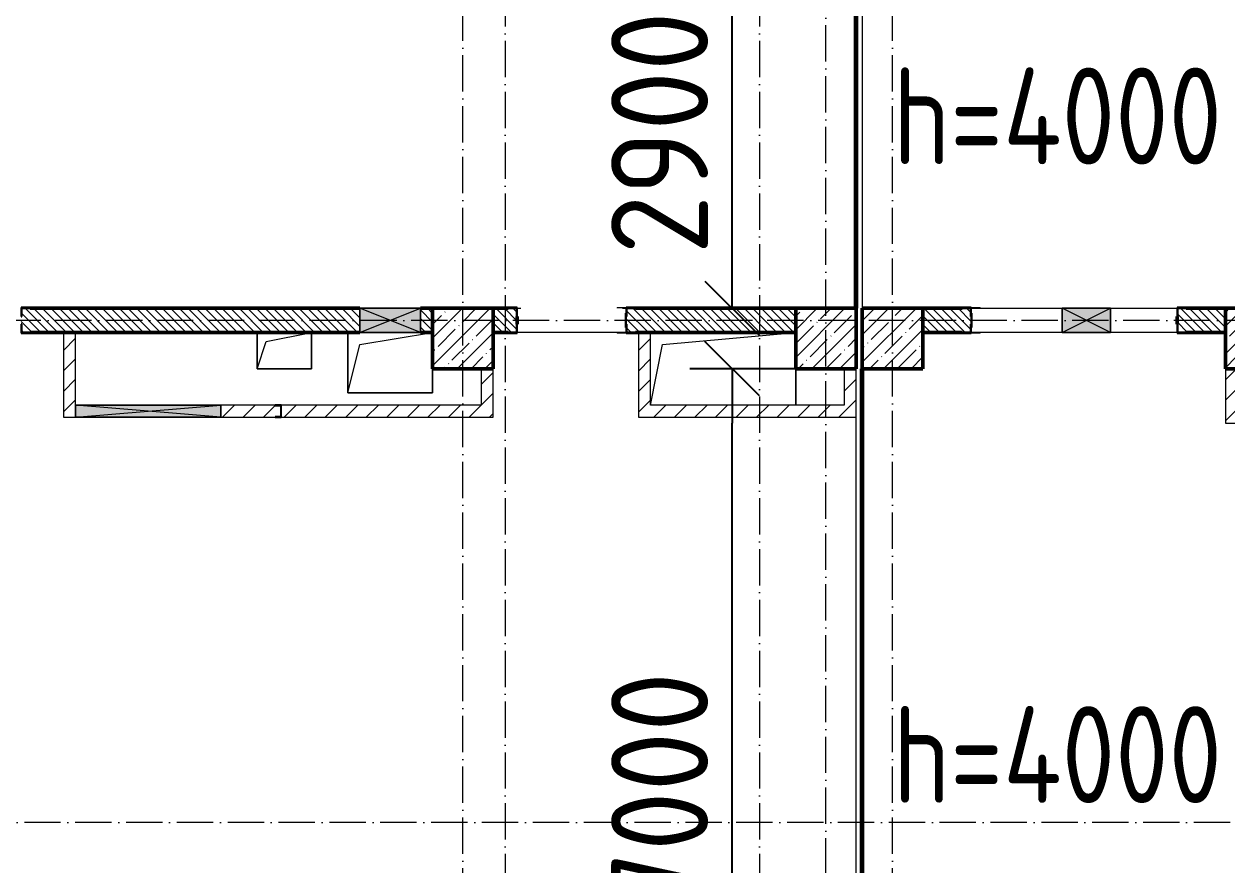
# Model space of a CAD drawing. Header units: millimetres. Extents: x 2294 to 908349, y -83289 to 219220.
# Drawn here: x 72538 to 82475, y 7504 to 14456 of the extents above; entities that cross this region are included whole.
import ezdxf

# ---------------------------------------------------------------- set-up
doc = ezdxf.new("R2010")
doc.units = ezdxf.units.MM
doc.linetypes.add('50_200_ШТРИХ_1Т_ш5_п1_п1_', pattern=[700, 500, -100, 0, -100])
for name, color, linetype, lineweight in [('A-DETL-GENF-OTLN', 7, 'Continuous', 9), ('A-FLOR-____-OTLN', 7, 'Continuous', 9), ('A-GENM-____-MCUT', 7, 'Continuous', 25), ('A-GENM-____-OTLN', 7, 'Continuous', 9), ('A-GENM-____-OTLN-1', 7, 'Continuous', 25), ('A-GLAZ-____-OTLN', 7, 'Continuous', 9), ('A-WALL-____-MCUT-2', 7, 'Continuous', 50), ('A-WALL-____-PATT-1', 7, 'Continuous', 9), ('A-WALL-FNSH-MCUT-1', 7, 'Continuous', 9), ('I-WALL-____-OTLN', 7, 'Continuous', 9), ('S-COLS-____-MCUT', 7, 'Continuous', 50), ('S-COLS-____-OTLN', 7, 'Continuous', 9), ('S-GRID-____-OTLN-1', 7, '50_200_ШТРИХ_1Т_ш5_п1_п1_', 9)]:
    doc.layers.add(name, color=color, linetype=linetype, lineweight=lineweight)
doc.styles.get("Standard").update_dxf_attribs({"font": 'arial.ttf'})
doc.styles.add('СПДС', font='isocpeur.ttf', dxfattribs={"width": 0.9})
doc.dimstyles.new('Размера А3', dxfattribs={"dimtxt": 800, "dimasz": 450, "dimexe": 350, "dimexo": 100, "dimgap": 200, "dimtad": 1, "dimdec": 0, "dimrnd": 10, "dimzin": 0, "dimdsep": 46, "dimtxsty": 'СПДС', "dimblk": 'ARROWHEAD_6', "dimcen": 1, "dimclrd": 5, "dimclre": 5, "dimclrt": 5, "dimazin": 0, "dimtfac": 1, "dimtdec": 0, "dimtmove": 2, "dimatfit": 3, "dimfxl": 1, "dimtolj": 1, "dimtzin": 0, "dimarcsym": 0})
pattern_1 = [(45, (7562.79, 6025.28), (-84.85281, 84.85281), [])]
pattern_2 = [(135, (7562.787, 6025.276), (-35.35534, -35.35534), [])]

# ---------------------------------------------------------------- blocks, each defined once
blk = doc.blocks.new('BSC_Колонна _Прямоугольная - 500х500-V56-АР1_План отверстий 2 этажа в осях 1-64_А-ГГ')
at = {"layer": 'S-COLS-____-OTLN'}
h = blk.add_hatch(dxfattribs=at)
h.set_pattern_fill('FP_85', color=256, style=0, pattern_type=2)
h.set_pattern_definition([(45, (-68600, -5831.04), (-114.04925, 114.04925), []), (45, (-68485.95, -5831.04), (-114.04925, 114.04925), [201.613, -40.323, 3.353, -36.97])])
h.paths.add_polyline_path([(-250, -250), (250, -250), (250, 250), (-250, 250)], flags=0)
at = {"layer": 'S-COLS-____-MCUT'}
for p, q in [((250, 250), (-250, 250)), ((-250, 250), (-250, -250)), ((250, -250), (250, 250)), ((-250, -250), (250, -250))]:
    blk.add_line(p, q, dxfattribs=at)
blk = doc.blocks.new('BSC_Колонна _Прямоугольная - 500х500-V58-АР1_План отверстий 2 этажа в осях 1-64_А-ГГ')
at = {"layer": 'S-COLS-____-OTLN'}
h = blk.add_hatch(dxfattribs=at)
h.set_pattern_fill('FP_87', color=256, style=0, pattern_type=2)
h.set_pattern_definition([(45, (-75150, -5831.04), (-114.04925, 114.04925), []), (45, (-75035.95, -5831.04), (-114.04925, 114.04925), [201.613, -40.323, 3.353, -36.97])])
h.paths.add_polyline_path([(-250, -250), (250, -250), (250, 250), (-250, 250)], flags=0)
at = {"layer": 'S-COLS-____-MCUT'}
for p, q in [((250, 250), (-250, 250)), ((-250, 250), (-250, -250)), ((250, -250), (250, 250)), ((-250, -250), (250, -250))]:
    blk.add_line(p, q, dxfattribs=at)
blk = doc.blocks.new('BSC_Колонна _Прямоугольная - 500х500-V113-АР1_План отверстий 2 этажа в осях 1-64_А-ГГ')
at = {"layer": 'S-COLS-____-OTLN'}
h = blk.add_hatch(dxfattribs=at)
h.set_pattern_fill('FP_142', color=256, style=0, pattern_type=2)
h.set_pattern_definition([(45, (-71600, -5831.04), (-114.04925, 114.04925), []), (45, (-71485.95, -5831.04), (-114.04925, 114.04925), [201.613, -40.323, 3.353, -36.97])])
h.paths.add_polyline_path([(-250, -250), (250, -250), (250, 250), (-250, 250)], flags=0)
at = {"layer": 'S-COLS-____-MCUT'}
for p, q in [((250, 250), (-250, 250)), ((-250, 250), (-250, -250)), ((250, -250), (250, 250)), ((-250, -250), (250, -250))]:
    blk.add_line(p, q, dxfattribs=at)
blk = doc.blocks.new('BSC_Колонна _Прямоугольная - 500х500-V131-АР1_План отверстий 2 этажа в осях 1-64_А-ГГ')
at = {"layer": 'S-COLS-____-OTLN'}
h = blk.add_hatch(dxfattribs=at)
h.set_pattern_fill('FP_161', color=256, style=0, pattern_type=2)
h.set_pattern_definition([(45, (-72150, -5831.04), (-114.04925, 114.04925), []), (45, (-72035.95, -5831.04), (-114.04925, 114.04925), [201.613, -40.323, 3.353, -36.97])])
h.paths.add_polyline_path([(-250, -250), (250, -250), (250, 250), (-250, 250)], flags=0)
at = {"layer": 'S-COLS-____-MCUT'}
for p, q in [((250, 250), (-250, 250)), ((-250, 250), (-250, -250)), ((250, -250), (250, 250)), ((-250, -250), (250, -250))]:
    blk.add_line(p, q, dxfattribs=at)
blk = doc.blocks.new('Фахверк_СКБ_Уголок - 200_3960_зеркало-28268689-АР1_План отверстий 2 этажа в осях 1-64_А-ГГ')
at = {"layer": 'A-GENM-____-MCUT'}
for p, q in [((200, 156), (125, 156)), ((125, 156), (125, 81)), ((131, 81), (131, 150)), ((131, 150), (200, 150)), ((200, 150), (200, 156)), ((125, 81), (131, 81)), ((131, 19), (125, 19)), ((125, 19), (125, -56)), ((131, -50), (131, 19)), ((125, -56), (200, -56)), ((200, -50), (131, -50)), ((200, -56), (200, -50))]:
    blk.add_line(p, q, dxfattribs=at)
blk = doc.blocks.new('Фахверк_СКБ_Уголок - 200_3960-28268576-АР1_План отверстий 2 этажа в осях 1-64_А-ГГ')
at = {"layer": 'A-GENM-____-MCUT'}
for p, q in [((200, 156), (125, 156)), ((125, 156), (125, 81)), ((131, 81), (131, 150)), ((131, 150), (200, 150)), ((200, 150), (200, 156)), ((125, 81), (131, 81)), ((131, 19), (125, 19)), ((125, 19), (125, -56)), ((131, -50), (131, 19)), ((125, -56), (200, -56)), ((200, -50), (131, -50)), ((200, -56), (200, -50))]:
    blk.add_line(p, q, dxfattribs=at)
blk = doc.blocks.new('154_Стойка_СКБ_Уголок - СМ-2480_200-28346303-АР1_План отверстий 2 этажа в осях 1-64_А-ГГ')
at = {"layer": 'A-GENM-____-MCUT'}
for p, q in [((125, 156), (125, 81)), ((200, 156), (125, 156)), ((131, 81), (131, 150)), ((131, 150), (200, 150)), ((200, 150), (200, 156)), ((125, 81), (131, 81)), ((131, 19), (125, 19)), ((125, 19), (125, -56)), ((131, -50), (131, 19)), ((125, -56), (200, -56)), ((200, -50), (131, -50)), ((200, -56), (200, -50))]:
    blk.add_line(p, q, dxfattribs=at)
blk = doc.blocks.new('Стойка_Влож_Полоса боковая - Полоса-28213942-АР1_План отверстий 2 этажа в осях 1-64_А-ГГ')
at = {"layer": 'A-GENM-____-OTLN'}
for p, q in [((-5, 60), (0, 60)), ((-5, -60), (-5, 60)), ((0, 31), (0, -31)), ((0, -60), (-5, -60))]:
    blk.add_line(p, q, dxfattribs=at)
blk = doc.blocks.new('Стойка_Влож_Уголок_Опорный - Уголок-28213941-АР1_План отверстий 2 этажа в осях 1-64_А-ГГ')
at = {"layer": 'A-GENM-____-OTLN'}
for p, q in [((-212, -6), (-212, 0)), ((0, 0), (0, -6)), ((-212, -75), (-212, -6)), ((-212, -6), (-206, -6)), ((-212, -75), (-206, -75)), ((-6, -6), (0, -6)), ((-6, -75), (0, -75)), ((0, -6), (0, -75))]:
    blk.add_line(p, q, dxfattribs=at)
blk = doc.blocks.new('154_Фахверк_СКБ_Швеллер - Тип_100_3960-28318856-АР1_План отверстий 2 этажа в осях 1-64_А-ГГ')
at = {"layer": 'A-GENM-____-MCUT'}
for p, q in [((175, 50), (125, 50)), ((125, 50), (125, -50)), ((128, 47), (175, 47)), ((128, -47), (128, 47)), ((175, 47), (175, 50)), ((125, -50), (175, -50)), ((175, -47), (128, -47)), ((175, -50), (175, -47))]:
    blk.add_line(p, q, dxfattribs=at)
blk = doc.blocks.new('AR_Отверстие прямоугольное _в плите_ - AR_Отверстие прямоугольное _в плите_-30552548-АР1_План отверстий 2 этажа в осях 1-64_А-ГГ')
at = {"layer": 'A-GENM-____-OTLN'}
for p, q in [((-500, 200), (600, 300)), ((-600, -300), (-500, 200)), ((600, -300), (600, 0))]:
    blk.add_line(p, q, dxfattribs=at)
blk = doc.blocks.new('AR_Отверстие прямоугольное _в плите_ - AR_Отверстие прямоугольное _в плите_-30553029-АР1_План отверстий 2 этажа в осях 1-64_А-ГГ')
at = {"layer": 'A-GENM-____-OTLN'}
for p, q in [((-350, 250), (-350, -250)), ((-250, 150), (350, 250)), ((-350, -250), (-250, 150)), ((350, -250), (350, -50)), ((-350, -250), (350, -250))]:
    blk.add_line(p, q, dxfattribs=at)
blk = doc.blocks.new('AR_Отверстие прямоугольное _в плите_ - AR_Отверстие прямоугольное _в плите_-V184-АР1_План отверстий 2 этажа в осях 1-64_А-ГГ')
at = {"layer": 'A-GENM-____-OTLN'}
for p, q in [((-225, 150), (-225, -150)), ((-150, 75), (225, 150)), ((225, -150), (225, 150)), ((-225, -150), (-150, 75)), ((-225, -150), (225, -150))]:
    blk.add_line(p, q, dxfattribs=at)
blk = doc.blocks.new('AR_Отверстие прямоугольное _в стене__БезПР - AR_Отверстие прямоугольное _в стене__БезПР-36427847-АР1_План отверстий 2 этажа в осях 1-64_А-ГГ')
at = {"layer": 'A-GLAZ-____-OTLN'}
blk.add_hatch(color=256, dxfattribs=at).paths.add_polyline_path([(250, 100), (-250, 100), (-250, -100), (250, -100)], flags=0)
at = {"layer": 'A-DETL-GENF-OTLN'}
for p, q in [((-250, -100), (-250, 100)), ((-250, 100), (250, 100)), ((250, 100), (-250, -100)), ((-250, 100), (250, -100)), ((250, 100), (-250, 100)), ((-250, 100), (-250, -100)), ((250, 100), (250, -100)), ((250, -100), (250, 100)), ((250, -100), (-250, -100)), ((-250, -100), (250, -100))]:
    blk.add_line(p, q, dxfattribs=at)
at = {"layer": 'A-GLAZ-____-OTLN'}
blk.add_line((250, 100), (-250, 100), dxfattribs=at)
blk = doc.blocks.new('AR_Отверстие прямоугольное _в стене__БезПР - AR_Отверстие прямоугольное _в стене__БезПР-36428632-АР1_План отверстий 2 этажа в осях 1-64_А-ГГ')
at = {"layer": 'A-GLAZ-____-OTLN'}
blk.add_hatch(color=256, dxfattribs=at).paths.add_polyline_path([(-200, -100), (200, -100), (200, 100), (-200, 100)], flags=0)
at = {"layer": 'A-DETL-GENF-OTLN'}
for p, q in [((-200, -100), (-200, 100)), ((-200, 100), (200, 100)), ((200, 100), (-200, -100)), ((-200, 100), (200, -100)), ((200, 100), (-200, 100)), ((-200, 100), (-200, -100)), ((200, 100), (200, -100)), ((200, -100), (200, 100)), ((200, -100), (-200, -100)), ((-200, -100), (200, -100))]:
    blk.add_line(p, q, dxfattribs=at)
at = {"layer": 'A-GLAZ-____-OTLN'}
blk.add_line((200, 100), (-200, 100), dxfattribs=at)
blk = doc.blocks.new('AR_Отверстие прямоугольное _в стене__БезПР - AR_Отверстие прямоугольное _в стене__БезПР-36428102-АР1_План отверстий 2 этажа в осях 1-64_А-ГГ')
at = {"layer": 'A-GLAZ-____-OTLN'}
blk.add_hatch(color=256, dxfattribs=at).paths.add_polyline_path([(-600, 50), (-600, -50), (600, -50), (600, 50)], flags=0)
at = {"layer": 'A-DETL-GENF-OTLN'}
for p, q in [((-600, -50), (-600, 50)), ((-600, 50), (600, 50)), ((600, 50), (-600, -50)), ((-600, 50), (600, -50)), ((600, 50), (-600, 50)), ((-600, 50), (-600, -50)), ((600, 50), (600, -50)), ((600, -50), (600, 50)), ((600, -50), (-600, -50)), ((-600, -50), (600, -50))]:
    blk.add_line(p, q, dxfattribs=at)
at = {"layer": 'A-GLAZ-____-OTLN'}
blk.add_line((600, 50), (-600, 50), dxfattribs=at)
blk = doc.blocks.new('2floor')
at = {"layer": 'A-WALL-____-PATT-1'}
h = blk.add_hatch(dxfattribs=at)
h.set_pattern_fill('FP_6', color=256, style=0, pattern_type=2)
h.set_pattern_definition(pattern_2)
h.paths.add_polyline_path([(75812.8, 11906.3), (75912.8, 11906.3), (75912.8, 12106.3), (75812.8, 12106.3), (75812.8, 11912.2)], flags=0)
h.paths.add_polyline_path([(75312.8, 11906.3), (75312.8, 12106.3), (72518.8, 12106), (72518.8, 12037.3), (72512.8, 12037.3), (72512.8, 11975.3), (72518.8, 11975.3), (72518.8, 11906.3), (74712.7, 11906.3)], flags=0)
h.paths.add_polyline_path([(70737.8, 11906.3), (70806.8, 11906.3), (70806.8, 11975.3), (70812.8, 11975.3), (70812.8, 12037.3), (70806.8, 12037.3), (70806.8, 12106.3), (70412.8, 12106.3), (70412.8, 11906.3)], flags=0)
h = blk.add_hatch(dxfattribs=at)
h.set_pattern_fill('FP_6', color=256, style=0, pattern_type=2)
h.set_pattern_definition(pattern_2)
h.paths.add_polyline_path([(77587.8, 11906.3), (78912.8, 11906.3), (78912.8, 12106.3), (77518.8, 12106.3), (77518.8, 12037.3), (77512.8, 12037.3), (77512.8, 11975.3), (77518.8, 11975.3), (77518.8, 11906.3)], flags=0)
h.paths.add_polyline_path([(76537.8, 11906.3), (76606.8, 11906.3), (76606.8, 11975.3), (76612.8, 11975.3), (76612.8, 12037.3), (76606.8, 12037.3), (76606.8, 12106.3), (76412.8, 12106.3), (76412.8, 11906.3), (76480.2, 11906.3)], flags=0)
h = blk.add_hatch(dxfattribs=at)
h.set_pattern_fill('FP_6', color=256, style=0, pattern_type=2)
h.set_pattern_definition(pattern_2)
h.paths.add_polyline_path([(82268.8, 11906.3), (82462.8, 11906.3), (82462.8, 12106.3), (82068.8, 12106.3), (82068.8, 12037.3), (82062.8, 12037.3), (82062.8, 11975.3), (82068.8, 11975.3), (82068.8, 11906.3), (82137.8, 11906.3)], flags=0)
h.paths.add_polyline_path([(79962.8, 11906.3), (80356.8, 11906.3), (80356.8, 11975.3), (80362.8, 11975.3), (80362.8, 12037.3), (80356.8, 12037.3), (80356.8, 12106.3), (79962.8, 12106.3), (79962.8, 11946.3)], flags=0)
h = blk.add_hatch(dxfattribs=at)
h.set_pattern_fill('FP_4', color=256, style=0, pattern_type=2)
h.set_pattern_definition(pattern_1)
h.paths.add_polyline_path([(72962.8, 11206.3), (72962.8, 11906.3), (72862.8, 11906.3), (72862.8, 11206.3)], flags=0)
h = blk.add_hatch(dxfattribs=at)
h.set_pattern_fill('FP_4', color=256, style=0, pattern_type=2)
h.set_pattern_definition(pattern_1)
h.paths.add_polyline_path([(77712.8, 11306.3), (77712.8, 11906.3), (77612.8, 11906.3), (77612.8, 11306.3)], flags=0)
h = blk.add_hatch(dxfattribs=at)
h.set_pattern_fill('FP_4', color=256, style=0, pattern_type=2)
h.set_pattern_definition(pattern_1)
h.paths.add_polyline_path([(76412.8, 11306.3), (76412.8, 11606.3), (76312.8, 11606.3), (76312.8, 11306.3)], flags=0)
h = blk.add_hatch(dxfattribs=at)
h.set_pattern_fill('FP_4', color=256, style=0, pattern_type=2)
h.set_pattern_definition(pattern_1)
h.paths.add_polyline_path([(79412.8, 11306.3), (79412.8, 11606.3), (79312.8, 11606.3), (79312.8, 11306.3)], flags=0)
h = blk.add_hatch(dxfattribs=at)
h.set_pattern_fill('FP_4', color=256, style=0, pattern_type=2)
h.set_pattern_definition(pattern_1)
h.paths.add_polyline_path([(82562.8, 11256.3), (82562.8, 11606.3), (82462.8, 11606.3), (82462.8, 11256.3)], flags=0)
h = blk.add_hatch(dxfattribs=at)
h.set_pattern_fill('FP_4', color=256, style=0, pattern_type=2)
h.set_pattern_definition(pattern_1)
h.paths.add_polyline_path([(76412.8, 11206.3), (76412.8, 11306.3), (74662.8, 11306.3), (74662.8, 11206.3), (74712.7, 11206.3)], flags=0)
h.paths.add_polyline_path([(74612.8, 11206.3), (74612.8, 11209.3), (74659.8, 11209.3), (74659.8, 11303.3), (74612.8, 11303.3), (74612.8, 11306.3), (74162.8, 11306.3), (74162.8, 11206.3)], flags=0)
h = blk.add_hatch(dxfattribs=at)
h.set_pattern_fill('FP_4', color=256, style=0, pattern_type=2)
h.set_pattern_definition(pattern_1)
h.paths.add_polyline_path([(79412.8, 11206.3), (79412.8, 11306.3), (77612.8, 11306.3), (77612.8, 11206.3), (78247.7, 11206.3)], flags=0)
h = blk.add_hatch(dxfattribs=at)
h.set_pattern_fill('FP_4', color=256, style=0, pattern_type=2)
h.set_pattern_definition(pattern_1)
h.paths.add_polyline_path([(87662.8, 11156.3), (87662.8, 11256.3), (85212.8, 11256.3), (85212.8, 11156.3), (87085, 11156.3)], flags=0)
h.paths.add_polyline_path([(82462.8, 11156.3), (82987.8, 11156.3), (82987.8, 11256.3), (82462.8, 11256.3)], flags=0)
h.paths.add_polyline_path([(84662.8, 11156.3), (84662.8, 11256.3), (84187.8, 11256.3), (84187.8, 11253.3), (84140.8, 11253.3), (84140.8, 11159.3), (84187.8, 11159.3), (84187.8, 11156.3)], flags=0)
at = {"layer": 'A-FLOR-____-OTLN'}
for p, q in [((79412.8, 12106.3), (79412.8, 15006.3)), ((79462.8, 15006.3), (79462.8, 12106.3)), ((74462.8, 11606.3), (74462.8, 11906.3)), ((74912.8, 11906.3), (74912.8, 11606.3)), ((75212.8, 11406.3), (75212.8, 11906.3)), ((74912.8, 11606.3), (74462.8, 11606.3)), ((75912.8, 11606.3), (75912.8, 11406.3)), ((78912.8, 11606.3), (78912.8, 11306.3)), ((79462.8, 11606.3), (79462.8, 4606.3)), ((75912.8, 11406.3), (75212.8, 11406.3)), ((79412.8, 4606.3), (79412.8, 11206.3))]:
    blk.add_line(p, q, dxfattribs=at)
at = {"layer": 'A-WALL-____-MCUT-2'}
for p, q in [((75312.8, 12106.3), (72587.8, 12106.3)), ((75912.8, 12106.3), (75812.8, 12106.3)), ((76537.8, 12106.3), (76412.8, 12106.3)), ((76612.8, 11975.3), (76612.8, 12037.3)), ((78912.8, 12106.3), (77587.8, 12106.3)), ((80287.8, 12106.3), (79962.8, 12106.3)), ((82062.8, 12037.3), (82062.8, 11975.3)), ((82462.8, 12106.3), (82137.8, 12106.3)), ((72587.8, 11906.3), (75312.8, 11906.3)), ((75812.8, 11906.3), (75912.8, 11906.3)), ((76412.8, 11906.3), (76537.8, 11906.3)), ((77587.8, 11906.3), (78912.8, 11906.3)), ((79962.8, 11906.3), (80287.8, 11906.3)), ((82137.8, 11906.3), (82462.8, 11906.3))]:
    blk.add_line(p, q, dxfattribs=at)
at = {"layer": 'A-WALL-FNSH-MCUT-1'}
for p, q in [((72862.8, 11906.3), (72862.8, 11206.3)), ((72962.8, 11306.3), (72962.8, 11906.3)), ((77612.8, 11906.3), (77612.8, 11206.3)), ((77712.8, 11306.3), (77712.8, 11906.3)), ((76312.8, 11606.3), (76312.8, 11306.3)), ((76412.8, 11206.3), (76412.8, 11606.3)), ((79312.8, 11606.3), (79312.8, 11306.3)), ((79412.8, 11206.3), (79412.8, 11606.3)), ((82462.8, 11606.3), (82462.8, 11156.3)), ((74612.8, 11306.3), (74162.8, 11306.3)), ((76312.8, 11306.3), (74662.8, 11306.3)), ((79312.8, 11306.3), (77712.8, 11306.3)), ((72862.8, 11206.3), (72962.8, 11206.3)), ((74162.8, 11206.3), (74612.8, 11206.3)), ((74662.8, 11206.3), (76412.8, 11206.3)), ((77612.8, 11206.3), (79412.8, 11206.3)), ((82462.8, 11156.3), (82987.8, 11156.3))]:
    blk.add_line(p, q, dxfattribs=at)
at = {"layer": 'I-WALL-____-OTLN'}
for p, q in [((76612.8, 12106.3), (76642.8, 12106.3)), ((77482.8, 12106.3), (77512.8, 12106.3)), ((80362.8, 12106.3), (81112.8, 12106.3)), ((81512.8, 12106.3), (82062.8, 12106.3)), ((77512.8, 11906.3), (76612.8, 11906.3)), ((81112.8, 11906.3), (80362.8, 11906.3)), ((82062.8, 11906.3), (81512.8, 11906.3))]:
    blk.add_line(p, q, dxfattribs=at)
at = {"layer": 'A-GENM-____-OTLN'}
for name, p, rotation in [('Стойка_Влож_Уголок_Опорный - Уголок-28213941-АР1_План отверстий 2 этажа в осях 1-64_А-ГГ', (77512.8, 11900.3), 269.9999999999995), ('Стойка_Влож_Уголок_Опорный - Уголок-28213941-АР1_План отверстий 2 этажа в осях 1-64_А-ГГ', (80362.8, 12112.3), 89.99999999999955), ('Стойка_Влож_Полоса боковая - Полоса-28213942-АР1_План отверстий 2 этажа в осях 1-64_А-ГГ', (80362.8, 12006.3), 180)]:
    blk.add_blockref(name, p, dxfattribs=dict(at, rotation=rotation))
for name, p in [('Стойка_Влож_Полоса боковая - Полоса-28213942-АР1_План отверстий 2 этажа в осях 1-64_А-ГГ', (77512.8, 12006.3)), ('AR_Отверстие прямоугольное _в плите_ - AR_Отверстие прямоугольное _в плите_-V184-АР1_План отверстий 2 этажа в осях 1-64_А-ГГ', (74687.8, 11756.3)), ('AR_Отверстие прямоугольное _в плите_ - AR_Отверстие прямоугольное _в плите_-30553029-АР1_План отверстий 2 этажа в осях 1-64_А-ГГ', (75562.8, 11656.3)), ('AR_Отверстие прямоугольное _в плите_ - AR_Отверстие прямоугольное _в плите_-30552548-АР1_План отверстий 2 этажа в осях 1-64_А-ГГ', (78312.8, 11606.3))]:
    blk.add_blockref(name, p, dxfattribs=at)
at = {"layer": 'A-GENM-____-OTLN-1'}
for name, p in [('154_Стойка_СКБ_Уголок - СМ-2480_200-28346303-АР1_План отверстий 2 этажа в осях 1-64_А-ГГ', (72387.8, 11956.3)), ('154_Стойка_СКБ_Уголок - СМ-2480_200-28346303-АР1_План отверстий 2 этажа в осях 1-64_А-ГГ', (77387.8, 11956.3)), ('Фахверк_СКБ_Уголок - 200_3960-28268576-АР1_План отверстий 2 этажа в осях 1-64_А-ГГ', (81937.8, 11956.3))]:
    blk.add_blockref(name, p, dxfattribs=at)
at = {"layer": 'A-GENM-____-OTLN-1', "rotation": 180}
for name, p in [('Фахверк_СКБ_Уголок - 200_3960_зеркало-28268689-АР1_План отверстий 2 этажа в осях 1-64_А-ГГ', (76737.8, 12056.3)), ('154_Стойка_СКБ_Уголок - СМ-2480_200-28346303-АР1_План отверстий 2 этажа в осях 1-64_А-ГГ', (80487.8, 12056.3)), ('154_Фахверк_СКБ_Швеллер - Тип_100_3960-28318856-АР1_План отверстий 2 этажа в осях 1-64_А-ГГ', (74787.8, 11256.3))]:
    blk.add_blockref(name, p, dxfattribs=at)
at = {"layer": 'A-GLAZ-____-OTLN', "rotation": 180}
for name, p in [('AR_Отверстие прямоугольное _в стене__БезПР - AR_Отверстие прямоугольное _в стене__БезПР-36427847-АР1_План отверстий 2 этажа в осях 1-64_А-ГГ', (75562.8, 12006.3)), ('AR_Отверстие прямоугольное _в стене__БезПР - AR_Отверстие прямоугольное _в стене__БезПР-36428632-АР1_План отверстий 2 этажа в осях 1-64_А-ГГ', (81312.8, 12006.3)), ('AR_Отверстие прямоугольное _в стене__БезПР - AR_Отверстие прямоугольное _в стене__БезПР-36428102-АР1_План отверстий 2 этажа в осях 1-64_А-ГГ', (73562.8, 11256.3))]:
    blk.add_blockref(name, p, dxfattribs=at)
at = {"layer": 'S-COLS-____-OTLN'}
for name, p in [('BSC_Колонна _Прямоугольная - 500х500-V56-АР1_План отверстий 2 этажа в осях 1-64_А-ГГ', (76162.8, 11856.3)), ('BSC_Колонна _Прямоугольная - 500х500-V113-АР1_План отверстий 2 этажа в осях 1-64_А-ГГ', (79162.8, 11856.3)), ('BSC_Колонна _Прямоугольная - 500х500-V131-АР1_План отверстий 2 этажа в осях 1-64_А-ГГ', (79712.8, 11856.3)), ('BSC_Колонна _Прямоугольная - 500х500-V58-АР1_План отверстий 2 этажа в осях 1-64_А-ГГ', (82712.8, 11856.3))]:
    blk.add_blockref(name, p, dxfattribs=at)
blk = doc.blocks.new('ARROWHEAD_6')
at = {"color": 0, "linetype": 'Continuous'}
for p, q in [((-0.5, -0.5), (0.5, 0.5)), ((0, 0), (-1, 0))]:
    blk.add_line(p, q, dxfattribs=at)
blk = doc.blocks.new('*D2426')
at = {"color": 5, "lineweight": -2, "transparency": 16777216}
for p, q in [((79312.8, 15006.3), (78038.1, 15006.3)), ((78388.1, 12556.3), (78388.1, 14556.3)), ((79312.8, 12106.3), (78038.1, 12106.3))]:
    blk.add_line(p, q, dxfattribs=at)
at = {"layer": 'Defpoints', "color": 0, "transparency": 16777216}
for p in [(78388.1, 15006.3), (79412.8, 15006.3), (79412.8, 12106.3)]:
    blk.add_point(p, dxfattribs=at)
at = {"color": 5, "lineweight": -2, "transparency": 16777216, "xscale": 450, "yscale": 450, "zscale": 450}
for p, rotation in [((78388.1, 15006.3), 90), ((78388.1, 12106.3), 270)]:
    blk.add_blockref('ARROWHEAD_6', p, dxfattribs=dict(at, rotation=rotation))
at = {"color": 5, "transparency": 16777216, "insert": (77788.1, 13556.3), "char_height": 800, "attachment_point": 5, "rotation": 90, "style": 'СПДС'}
blk.add_mtext('\\A1;2900', dxfattribs=at)
blk = doc.blocks.new('*D2427')
at = {"color": 5, "lineweight": -2, "transparency": 16777216}
for p, q in [((79362.8, 11606.3), (78038.1, 11606.3)), ((78388.1, 5056.3), (78388.1, 11156.3)), ((79362.8, 4606.3), (78038.1, 4606.3))]:
    blk.add_line(p, q, dxfattribs=at)
at = {"layer": 'Defpoints', "color": 0, "transparency": 16777216}
for p in [(78388.1, 11606.3), (79462.8, 11606.3), (79462.8, 4606.3)]:
    blk.add_point(p, dxfattribs=at)
at = {"color": 5, "lineweight": -2, "transparency": 16777216, "xscale": 450, "yscale": 450, "zscale": 450}
for p, rotation in [((78388.1, 11606.3), 90), ((78388.1, 4606.3), 270)]:
    blk.add_blockref('ARROWHEAD_6', p, dxfattribs=dict(at, rotation=rotation))
at = {"color": 5, "transparency": 16777216, "insert": (77788.1, 8106.3), "char_height": 800, "attachment_point": 5, "rotation": 90, "style": 'СПДС'}
blk.add_mtext('\\A1;7000', dxfattribs=at)
blk = doc.blocks.new('3osi')
at = {"layer": 'S-GRID-____-OTLN-1', "color": 251, "ltscale": 0.6, "true_color": 0x636466}
for p, q in [((234533.5, 55906.2), (234533.5, 1542.7)), ((236633.5, 55906.2), (236633.5, 1715.3)), ((234183.5, 1715.3), (234183.5, 16175.8)), ((237183.5, 1542.7), (237183.5, 16175.8)), ((237733.5, 1715.3), (237733.5, 16175.8)), ((255902.3, 12006.3), (160914.7, 12006.3)), ((269510, 7856.3), (160914.7, 7856.3))]:
    blk.add_line(p, q, dxfattribs=at)

msp = doc.modelspace()

# ---------------------------------------------------------------- linework, layer by layer
at = {"color": 1, "lineweight": 60}
for points in [[(79412.8, 12106.3), (79412.8, 15006.3)], [(79462.8, 4606.3), (79462.8, 11606.3)]]:
    msp.add_lwpolyline(points, dxfattribs=at)

# ---------------------------------------------------------------- block references
for name, p in [('3osi', (-158020.7, 0)), ('2floor', (0, 0))]:
    msp.add_blockref(name, p)

# ---------------------------------------------------------------- texts
at = {"color": 5, "char_height": 800, "attachment_point": 1}
for insert in [(79712.8, 14096), (79712.8, 8816.2)]:
    msp.add_mtext_dynamic_manual_height_columns('{\\fГОСТ тип А|b0|i0|c0|p34;h=4000}', width=4795.892, gutter_width=1772.3, heights=[982.9], dxfattribs=dict(at, insert=insert))

# ---------------------------------------------------------------- dimensions: what is measured, and where the dimension line sits
at = {"color": 5}
for base, p1, p2, picture, middle in [((78388.1, 15006.3), (79412.8, 12106.3), (79412.8, 15006.3), '*D2426', (77788.1, 13556.3)), ((78388.1, 11606.3), (79462.8, 4606.3), (79462.8, 11606.3), '*D2427', (77788.1, 8106.3))]:
    dim = msp.add_linear_dim(base=base, p1=p1, p2=p2, angle=90, dimstyle='Размера А3', dxfattribs=at)
    dim.commit()
    dim.dimension.update_dxf_attribs({"geometry": picture, "text_midpoint": middle})

doc.saveas('drawing.dxf')
